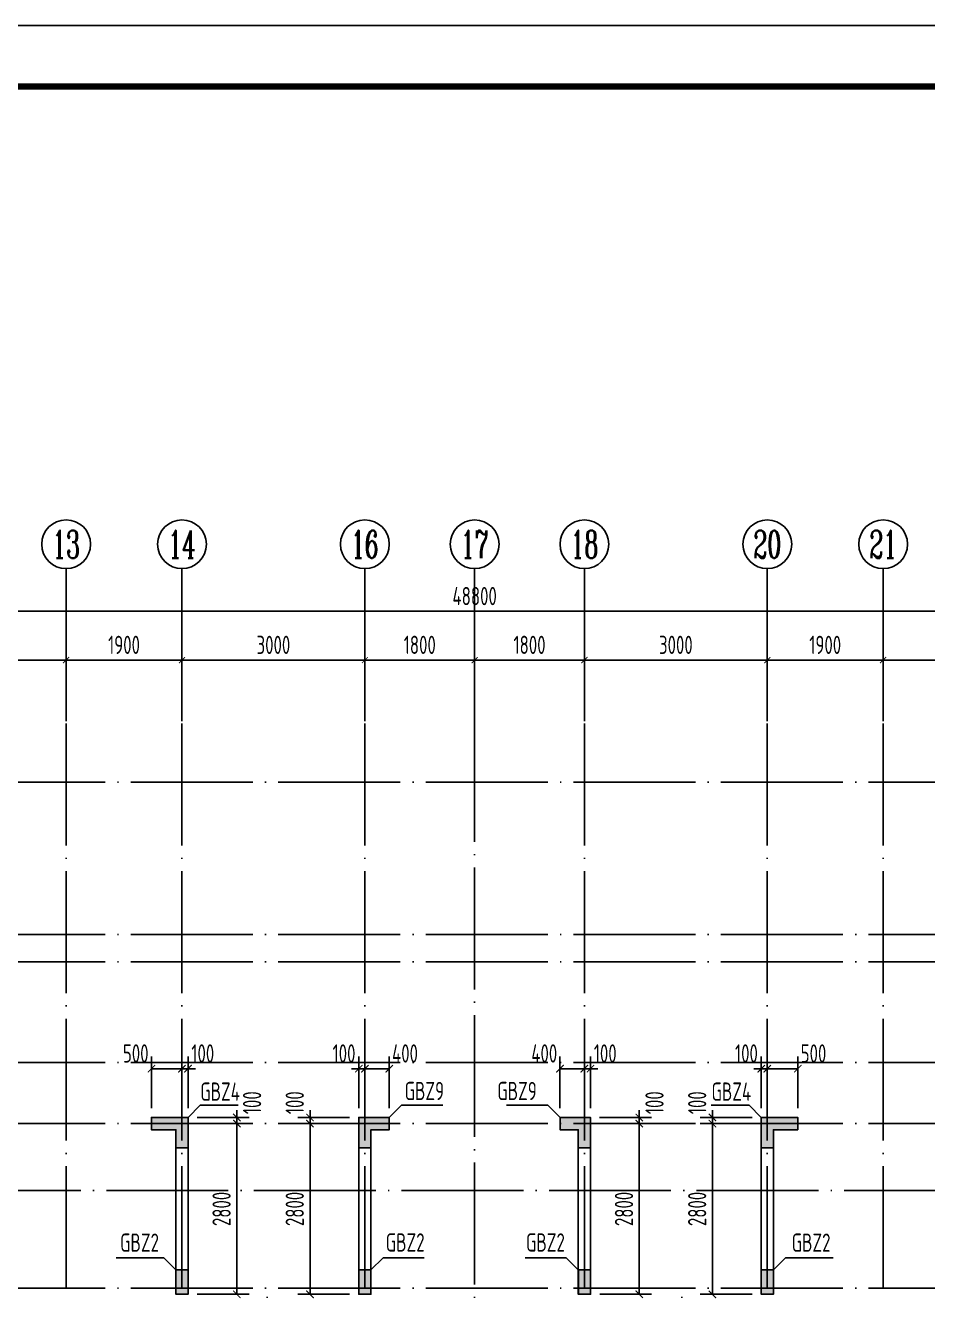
# Model space of a CAD drawing. Extents: x 826826 to 1642106, y -156213 to 399140.
# Drawn here: x 1189031 to 1203823, y 196321 to 217260 of the extents above; entities that cross this region are included whole.
import ezdxf
from ezdxf.enums import TextEntityAlignment as Align

# ---------------------------------------------------------------- set-up
doc = ezdxf.new("R2010")
doc.units = 0
doc.header["$LTSCALE"] = 1000
doc.linetypes.add('DOTE', pattern=[2.42, 2, -0.2, 0.02, -0.2])
doc.layers.get('0').update_dxf_attribs({"linetype": 'CONTINUOUS'})
doc.layers.get('DEFPOINTS').update_dxf_attribs({"linetype": 'CONTINUOUS'})
for name, color, linetype in [('-TK', 7, 'CONTINUOUS'), ('A-AXIS', 1, 'CONTINUOUS'), ('A-DOTE', 10, 'DOTE'), ('AXIS_TEXT', 4, 'CONTINUOUS'), ('S-Q墙实线', 6, 'CONTINUOUS'), ('S-Q墙标注', 3, 'CONTINUOUS'), ('S-X详图填充', 252, 'CONTINUOUS'), ('S-X详图实线', 4, 'CONTINUOUS'), ('S-Y一般标注', 3, 'CONTINUOUS'), ('S-Z柱编号', 6, 'CONTINUOUS')]:
    doc.layers.add(name, color=color, linetype=linetype)
doc.styles.add('_TCH_AXIS', font='COMPLEX', dxfattribs={"bigfont": 'GBCBIG'})
doc.styles.add('COMPLEX', font='COMPLEX')
doc.styles.add('TSSD_DIMENSION', font='Tssdeng.shx', dxfattribs={"width": 0.7, "bigfont": 'tssdchn.shx'})
doc.styles.add('TSSD_REIN', font='tssdeng.shx', dxfattribs={"width": 0.7, "height": 300, "bigfont": 'tssdchn.shx'})
doc.styles.add('结构文字', font='zstxt.shx', dxfattribs={"width": 0.7, "bigfont": 'zshz.shx'})
doc.dimstyles.new('STRUCK', dxfattribs={"dimtxt": 400, "dimasz": 121, "dimexe": 200, "dimexo": 150, "dimgap": 115, "dimtad": 1, "dimdec": 0, "dimdsep": 46, "dimtxsty": '结构文字', "dimblk": 'ARCHTICK', "dimcen": 400, "dimclrd": 3, "dimclre": 3, "dimclrt": 7, "dimadec": 0, "dimazin": 0, "dimtfac": 1, "dimtdec": 0, "dimtix": 1, "dimtmove": 2, "dimatfit": 3, "dimldrblk": '_DIMX', "dimfxl": 0, "dimtolj": 1, "dimtzin": 0, "dimarcsym": 0})
doc.dimstyles.new('TSSD_100_100$0', dxfattribs={"dimtxt": 300, "dimasz": 80, "dimexe": 100, "dimexo": 250, "dimgap": 100, "dimtad": 1, "dimdec": 0, "dimzin": 0, "dimdsep": 46, "dimtxsty": 'TSSD_DIMENSION', "dimblk": 'ARCHTICK', "dimcen": 0, "dimdle": 100, "dimclrd": 3, "dimclre": 3, "dimclrt": 7, "dimadec": 0, "dimazin": 0, "dimtfac": 1, "dimtdec": 0, "dimtix": 1, "dimtmove": 2, "dimatfit": 3, "dimldrblk": 'ARCHTICK', "dimfxl": 0, "dimtolj": 1, "dimtzin": 0, "dimarcsym": 0})

# ---------------------------------------------------------------- blocks, each defined once
blk = doc.blocks.new('A1')
blk.add_lwpolyline([(0, 59400), (0, 0), (84100, 0), (84100, 59400)], close=True)
at = {"const_width": 100}
blk.add_lwpolyline([(2500, 58400), (2500, 1000), (83100, 1000), (83100, 58400)], close=True, dxfattribs=at)
blk = doc.blocks.new('_ArchTick')
at = {"color": 0, "linetype": 'ByBlock', "const_width": 0.15}
blk.add_lwpolyline([(-0.5, -0.5), (0.5, 0.5)], dxfattribs=at)
blk = doc.blocks.new('*D866')
at = {"layer": 'DEFPOINTS', "color": 0}
for p in [(37800, 20800), (35400, 19800), (37800, 19800)]:
    blk.add_point(p, dxfattribs=at)
at = {"layer": 'S-Y一般标注', "color": 0, "lineweight": -2}
for p, q in [((35300, 20800), (37900, 20800)), ((35400, 20050), (35400, 20900)), ((37800, 20050), (37800, 20900))]:
    blk.add_line(p, q, dxfattribs=at)
at = {"layer": 'S-Y一般标注', "color": 0, "lineweight": -2, "xscale": 100, "yscale": 100, "zscale": 100, "rotation": 180}
blk.add_blockref('_ArchTick', (35400, 20800), dxfattribs=at)
at = {"layer": 'S-Y一般标注', "color": 0, "lineweight": -2, "xscale": 100, "yscale": 100, "zscale": 100}
blk.add_blockref('_ArchTick', (37800, 20800), dxfattribs=at)
at = {"layer": 'S-Y一般标注', "color": 7, "insert": (36600, 21050), "char_height": 300, "attachment_point": 5, "style": 'TSSD_DIMENSION'}
blk.add_mtext('\\A1;2400', dxfattribs=at)
blk = doc.blocks.new('*D867')
at = {"layer": 'DEFPOINTS', "color": 0}
for p in [(35400, 20800), (33500, 19800), (35400, 19800)]:
    blk.add_point(p, dxfattribs=at)
at = {"layer": 'S-Y一般标注', "color": 0, "lineweight": -2}
for p, q in [((33400, 20800), (35500, 20800)), ((33500, 20050), (33500, 20900)), ((35400, 20050), (35400, 20900))]:
    blk.add_line(p, q, dxfattribs=at)
at = {"layer": 'S-Y一般标注', "color": 0, "lineweight": -2, "xscale": 100, "yscale": 100, "zscale": 100, "rotation": 180}
blk.add_blockref('_ArchTick', (33500, 20800), dxfattribs=at)
at = {"layer": 'S-Y一般标注', "color": 0, "lineweight": -2, "xscale": 100, "yscale": 100, "zscale": 100}
blk.add_blockref('_ArchTick', (35400, 20800), dxfattribs=at)
at = {"layer": 'S-Y一般标注', "color": 7, "insert": (34450, 21050), "char_height": 300, "attachment_point": 5, "style": 'TSSD_DIMENSION'}
blk.add_mtext('\\A1;1900', dxfattribs=at)
blk = doc.blocks.new('*D868')
at = {"layer": 'DEFPOINTS', "color": 0}
for p in [(33500, 20800), (30500, 19800), (33500, 19800)]:
    blk.add_point(p, dxfattribs=at)
at = {"layer": 'S-Y一般标注', "color": 0, "lineweight": -2}
for p, q in [((30400, 20800), (33600, 20800)), ((30500, 20050), (30500, 20900)), ((33500, 20050), (33500, 20900))]:
    blk.add_line(p, q, dxfattribs=at)
at = {"layer": 'S-Y一般标注', "color": 0, "lineweight": -2, "xscale": 100, "yscale": 100, "zscale": 100, "rotation": 180}
blk.add_blockref('_ArchTick', (30500, 20800), dxfattribs=at)
at = {"layer": 'S-Y一般标注', "color": 0, "lineweight": -2, "xscale": 100, "yscale": 100, "zscale": 100}
blk.add_blockref('_ArchTick', (33500, 20800), dxfattribs=at)
at = {"layer": 'S-Y一般标注', "color": 7, "insert": (32000, 21050), "char_height": 300, "attachment_point": 5, "style": 'TSSD_DIMENSION'}
blk.add_mtext('\\A1;3000', dxfattribs=at)
blk = doc.blocks.new('*D869')
at = {"layer": 'DEFPOINTS', "color": 0}
for p in [(30500, 20800), (28700, 19800), (30500, 19800)]:
    blk.add_point(p, dxfattribs=at)
at = {"layer": 'S-Y一般标注', "color": 0, "lineweight": -2}
for p, q in [((28600, 20800), (30600, 20800)), ((28700, 20050), (28700, 20900)), ((30500, 20050), (30500, 20900))]:
    blk.add_line(p, q, dxfattribs=at)
at = {"layer": 'S-Y一般标注', "color": 0, "lineweight": -2, "xscale": 100, "yscale": 100, "zscale": 100, "rotation": 180}
blk.add_blockref('_ArchTick', (28700, 20800), dxfattribs=at)
at = {"layer": 'S-Y一般标注', "color": 0, "lineweight": -2, "xscale": 100, "yscale": 100, "zscale": 100}
blk.add_blockref('_ArchTick', (30500, 20800), dxfattribs=at)
at = {"layer": 'S-Y一般标注', "color": 7, "insert": (29600, 21050), "char_height": 300, "attachment_point": 5, "style": 'TSSD_DIMENSION'}
blk.add_mtext('\\A1;1800', dxfattribs=at)
blk = doc.blocks.new('*D907')
at = {"layer": 'DEFPOINTS', "color": 0}
for p in [(22000, 20800), (19600, 19800), (22000, 19800)]:
    blk.add_point(p, dxfattribs=at)
at = {"layer": 'S-Y一般标注', "color": 0, "lineweight": -2}
for p, q in [((19500, 20800), (22100, 20800)), ((19600, 20050), (19600, 20900)), ((22000, 20050), (22000, 20900))]:
    blk.add_line(p, q, dxfattribs=at)
at = {"layer": 'S-Y一般标注', "color": 0, "lineweight": -2, "xscale": 100, "yscale": 100, "zscale": 100, "rotation": 180}
blk.add_blockref('_ArchTick', (19600, 20800), dxfattribs=at)
at = {"layer": 'S-Y一般标注', "color": 0, "lineweight": -2, "xscale": 100, "yscale": 100, "zscale": 100}
blk.add_blockref('_ArchTick', (22000, 20800), dxfattribs=at)
at = {"layer": 'S-Y一般标注', "color": 7, "insert": (20800, 21050), "char_height": 300, "attachment_point": 5, "style": 'TSSD_DIMENSION'}
blk.add_mtext('\\A1;2400', dxfattribs=at)
blk = doc.blocks.new('*D908')
at = {"layer": 'DEFPOINTS', "color": 0}
for p in [(23900, 20800), (22000, 19800), (23900, 19800)]:
    blk.add_point(p, dxfattribs=at)
at = {"layer": 'S-Y一般标注', "color": 0, "lineweight": -2}
for p, q in [((21900, 20800), (24000, 20800)), ((22000, 20050), (22000, 20900)), ((23900, 20050), (23900, 20900))]:
    blk.add_line(p, q, dxfattribs=at)
at = {"layer": 'S-Y一般标注', "color": 0, "lineweight": -2, "xscale": 100, "yscale": 100, "zscale": 100, "rotation": 180}
blk.add_blockref('_ArchTick', (22000, 20800), dxfattribs=at)
at = {"layer": 'S-Y一般标注', "color": 0, "lineweight": -2, "xscale": 100, "yscale": 100, "zscale": 100}
blk.add_blockref('_ArchTick', (23900, 20800), dxfattribs=at)
at = {"layer": 'S-Y一般标注', "color": 7, "insert": (22950, 21050), "char_height": 300, "attachment_point": 5, "style": 'TSSD_DIMENSION'}
blk.add_mtext('\\A1;1900', dxfattribs=at)
blk = doc.blocks.new('*D909')
at = {"layer": 'DEFPOINTS', "color": 0}
for p in [(26900, 20800), (23900, 19800), (26900, 19800)]:
    blk.add_point(p, dxfattribs=at)
at = {"layer": 'S-Y一般标注', "color": 0, "lineweight": -2}
for p, q in [((23800, 20800), (27000, 20800)), ((23900, 20050), (23900, 20900)), ((26900, 20050), (26900, 20900))]:
    blk.add_line(p, q, dxfattribs=at)
at = {"layer": 'S-Y一般标注', "color": 0, "lineweight": -2, "xscale": 100, "yscale": 100, "zscale": 100, "rotation": 180}
blk.add_blockref('_ArchTick', (23900, 20800), dxfattribs=at)
at = {"layer": 'S-Y一般标注', "color": 0, "lineweight": -2, "xscale": 100, "yscale": 100, "zscale": 100}
blk.add_blockref('_ArchTick', (26900, 20800), dxfattribs=at)
at = {"layer": 'S-Y一般标注', "color": 7, "insert": (25400, 21050), "char_height": 300, "attachment_point": 5, "style": 'TSSD_DIMENSION'}
blk.add_mtext('\\A1;3000', dxfattribs=at)
blk = doc.blocks.new('*D910')
at = {"layer": 'DEFPOINTS', "color": 0}
for p in [(28700, 20800), (26900, 19800), (28700, 19800)]:
    blk.add_point(p, dxfattribs=at)
at = {"layer": 'S-Y一般标注', "color": 0, "lineweight": -2}
for p, q in [((26800, 20800), (28800, 20800)), ((26900, 20050), (26900, 20900)), ((28700, 20050), (28700, 20900))]:
    blk.add_line(p, q, dxfattribs=at)
at = {"layer": 'S-Y一般标注', "color": 0, "lineweight": -2, "xscale": 100, "yscale": 100, "zscale": 100, "rotation": 180}
blk.add_blockref('_ArchTick', (26900, 20800), dxfattribs=at)
at = {"layer": 'S-Y一般标注', "color": 0, "lineweight": -2, "xscale": 100, "yscale": 100, "zscale": 100}
blk.add_blockref('_ArchTick', (28700, 20800), dxfattribs=at)
at = {"layer": 'S-Y一般标注', "color": 7, "insert": (27800, 21050), "char_height": 300, "attachment_point": 5, "style": 'TSSD_DIMENSION'}
blk.add_mtext('\\A1;1800', dxfattribs=at)
blk = doc.blocks.new('*D911')
at = {"layer": 'DEFPOINTS', "color": 0}
for p in [(53100, 21600), (4300, 19800), (53100, 19800)]:
    blk.add_point(p, dxfattribs=at)
at = {"layer": 'S-Y一般标注', "color": 0, "lineweight": -2}
for p, q in [((4200, 21600), (53200, 21600)), ((4300, 20050), (4300, 21700)), ((53100, 20050), (53100, 21700))]:
    blk.add_line(p, q, dxfattribs=at)
at = {"layer": 'S-Y一般标注', "color": 0, "lineweight": -2, "xscale": 100, "yscale": 100, "zscale": 100, "rotation": 180}
blk.add_blockref('_ArchTick', (4300, 21600), dxfattribs=at)
at = {"layer": 'S-Y一般标注', "color": 0, "lineweight": -2, "xscale": 100, "yscale": 100, "zscale": 100}
blk.add_blockref('_ArchTick', (53100, 21600), dxfattribs=at)
at = {"layer": 'S-Y一般标注', "color": 7, "insert": (28700, 21850), "char_height": 300, "attachment_point": 5, "style": 'TSSD_DIMENSION'}
blk.add_mtext('\\A1;48800', dxfattribs=at)
blk = doc.blocks.new('_AXISO')
blk.add_circle((0, 0), 0.5)
at = {"layer": 'AXIS_TEXT', "style": 'COMPLEX', "width": 1.041667}
blk.add_attdef('A', text='', height=0.56, dxfattribs=at).set_placement((-0.25, -0.28), (0.25, -0.28), align=Align.FIT)
blk = doc.blocks.new('*D2516')
at = {"layer": 'DEFPOINTS', "color": 0}
for p in [(1191696, 199254), (1192496, 199254), (1191696, 196454)]:
    blk.add_point(p, dxfattribs=at)
at = {"layer": 'S-Q墙标注', "color": 3, "lineweight": -2}
for p, q in [((1191846, 199254), (1192696, 199254)), ((1192496, 196454), (1192496, 199254)), ((1191846, 196454), (1192696, 196454))]:
    blk.add_line(p, q, dxfattribs=at)
at = {"layer": 'S-Q墙标注', "color": 3, "lineweight": -2, "xscale": 121, "yscale": 121, "zscale": 121}
for p, rotation in [((1192496, 199254), 90), ((1192496, 196454), 270)]:
    blk.add_blockref('_ArchTick', p, dxfattribs=dict(at, rotation=rotation))
at = {"layer": 'S-Q墙标注', "color": 7, "insert": (1192246, 197854), "char_height": 300, "attachment_point": 5, "rotation": 90, "style": 'TSSD_REIN'}
blk.add_mtext('\\A1;2800', dxfattribs=at)
blk = doc.blocks.new('_DIMX')
blk.add_line((-150, 0), (150, 0))
at = {"const_width": 50}
blk.add_lwpolyline([(-70, -70), (70, 70)], dxfattribs=at)
blk = doc.blocks.new('*D2517')
at = {"layer": 'DEFPOINTS', "color": 0}
for p in [(1191696, 199354), (1192496, 199354), (1191696, 199254)]:
    blk.add_point(p, dxfattribs=at)
at = {"layer": 'S-Q墙标注', "color": 3, "lineweight": -2}
for p, q in [((1191846, 199354), (1192696, 199354)), ((1192496, 199354), (1192496, 199475)), ((1192496, 199254), (1192496, 199354)), ((1191846, 199254), (1192696, 199254)), ((1192496, 199254), (1192496, 199133))]:
    blk.add_line(p, q, dxfattribs=at)
at = {"layer": 'S-Q墙标注', "color": 3, "lineweight": -2, "xscale": 121, "yscale": 121, "zscale": 121}
for p, rotation in [((1192496, 199354), 270), ((1192496, 199254), 90)]:
    blk.add_blockref('_ArchTick', p, dxfattribs=dict(at, rotation=rotation))
at = {"layer": 'S-Q墙标注', "color": 7, "insert": (1192746, 199596), "char_height": 300, "attachment_point": 5, "rotation": 90, "style": 'TSSD_REIN'}
blk.add_mtext('\\A1;100', dxfattribs=at)
blk = doc.blocks.new('*D2518')
at = {"layer": 'DEFPOINTS', "color": 0}
for p in [(1191596, 200154), (1191596, 199354), (1191696, 199354)]:
    blk.add_point(p, dxfattribs=at)
at = {"layer": 'S-Q墙标注', "color": 3, "lineweight": -2}
for p, q in [((1191596, 199504), (1191596, 200354)), ((1191696, 199504), (1191696, 200354)), ((1191596, 200154), (1191475, 200154)), ((1191696, 200154), (1191596, 200154)), ((1191696, 200154), (1191817, 200154))]:
    blk.add_line(p, q, dxfattribs=at)
at = {"layer": 'S-Q墙标注', "color": 3, "lineweight": -2, "xscale": 121, "yscale": 121, "zscale": 121}
blk.add_blockref('_ArchTick', (1191596, 200154), dxfattribs=at)
at = {"layer": 'S-Q墙标注', "color": 3, "lineweight": -2, "xscale": 121, "yscale": 121, "zscale": 121, "rotation": 180}
blk.add_blockref('_ArchTick', (1191696, 200154), dxfattribs=at)
at = {"layer": 'S-Q墙标注', "color": 7, "insert": (1191938, 200404), "char_height": 300, "attachment_point": 5, "style": 'TSSD_REIN'}
blk.add_mtext('\\A1;100', dxfattribs=at)
blk = doc.blocks.new('*D2519')
at = {"layer": 'DEFPOINTS', "color": 0}
for p in [(1191096, 200154), (1191096, 199354), (1191596, 199354)]:
    blk.add_point(p, dxfattribs=at)
at = {"layer": 'S-Q墙标注', "color": 3, "lineweight": -2}
for p, q in [((1191096, 199504), (1191096, 200354)), ((1191596, 199504), (1191596, 200354)), ((1191596, 200154), (1191096, 200154))]:
    blk.add_line(p, q, dxfattribs=at)
at = {"layer": 'S-Q墙标注', "color": 3, "lineweight": -2, "xscale": 121, "yscale": 121, "zscale": 121, "rotation": 180}
blk.add_blockref('_ArchTick', (1191096, 200154), dxfattribs=at)
at = {"layer": 'S-Q墙标注', "color": 3, "lineweight": -2, "xscale": 121, "yscale": 121, "zscale": 121}
blk.add_blockref('_ArchTick', (1191596, 200154), dxfattribs=at)
at = {"layer": 'S-Q墙标注', "color": 7, "insert": (1190838, 200404), "char_height": 300, "attachment_point": 5, "style": 'TSSD_REIN'}
blk.add_mtext('\\A1;500', dxfattribs=at)
blk = doc.blocks.new('*D2520')
at = {"layer": 'DEFPOINTS', "color": 0}
for p in [(1193696, 199254), (1194496, 199254), (1194495, 196454)]:
    blk.add_point(p, dxfattribs=at)
at = {"layer": 'S-Q墙标注', "color": 3, "lineweight": -2}
for p, q in [((1194346, 199254), (1193496, 199254)), ((1193696, 196454), (1193696, 199254)), ((1194345, 196454), (1193496, 196454))]:
    blk.add_line(p, q, dxfattribs=at)
at = {"layer": 'S-Q墙标注', "color": 3, "lineweight": -2, "xscale": 121, "yscale": 121, "zscale": 121}
for p, rotation in [((1193696, 199254), 90), ((1193696, 196454), 270)]:
    blk.add_blockref('_ArchTick', p, dxfattribs=dict(at, rotation=rotation))
at = {"layer": 'S-Q墙标注', "color": 7, "insert": (1193446, 197854), "char_height": 300, "attachment_point": 5, "rotation": 90, "style": 'TSSD_REIN'}
blk.add_mtext('\\A1;2800', dxfattribs=at)
blk = doc.blocks.new('*D2521')
at = {"layer": 'DEFPOINTS', "color": 0}
for p in [(1193696, 199354), (1194496, 199354), (1194496, 199254)]:
    blk.add_point(p, dxfattribs=at)
at = {"layer": 'S-Q墙标注', "color": 3, "lineweight": -2}
for p, q in [((1194346, 199354), (1193496, 199354)), ((1193696, 199354), (1193696, 199475)), ((1193696, 199254), (1193696, 199354)), ((1194346, 199254), (1193496, 199254)), ((1193696, 199254), (1193696, 199133))]:
    blk.add_line(p, q, dxfattribs=at)
at = {"layer": 'S-Q墙标注', "color": 3, "lineweight": -2, "xscale": 121, "yscale": 121, "zscale": 121}
for p, rotation in [((1193696, 199354), 270), ((1193696, 199254), 90)]:
    blk.add_blockref('_ArchTick', p, dxfattribs=dict(at, rotation=rotation))
at = {"layer": 'S-Q墙标注', "color": 7, "insert": (1193446, 199596), "char_height": 300, "attachment_point": 5, "rotation": 90, "style": 'TSSD_REIN'}
blk.add_mtext('\\A1;100', dxfattribs=at)
blk = doc.blocks.new('*D2522')
at = {"layer": 'DEFPOINTS', "color": 0}
for p in [(1194596, 200154), (1194596, 199354), (1194996, 199354)]:
    blk.add_point(p, dxfattribs=at)
at = {"layer": 'S-Q墙标注', "color": 3, "lineweight": -2}
for p, q in [((1194596, 199504), (1194596, 200354)), ((1194996, 199504), (1194996, 200354)), ((1194996, 200154), (1194596, 200154))]:
    blk.add_line(p, q, dxfattribs=at)
at = {"layer": 'S-Q墙标注', "color": 3, "lineweight": -2, "xscale": 121, "yscale": 121, "zscale": 121, "rotation": 180}
blk.add_blockref('_ArchTick', (1194596, 200154), dxfattribs=at)
at = {"layer": 'S-Q墙标注', "color": 3, "lineweight": -2, "xscale": 121, "yscale": 121, "zscale": 121}
blk.add_blockref('_ArchTick', (1194996, 200154), dxfattribs=at)
at = {"layer": 'S-Q墙标注', "color": 7, "insert": (1195254, 200404), "char_height": 300, "attachment_point": 5, "style": 'TSSD_REIN'}
blk.add_mtext('\\A1;400', dxfattribs=at)
blk = doc.blocks.new('*D2523')
at = {"layer": 'DEFPOINTS', "color": 0}
for p in [(1194496, 200154), (1194496, 199354), (1194596, 199354)]:
    blk.add_point(p, dxfattribs=at)
at = {"layer": 'S-Q墙标注', "color": 3, "lineweight": -2}
for p, q in [((1194496, 199504), (1194496, 200354)), ((1194596, 199504), (1194596, 200354)), ((1194496, 200154), (1194375, 200154)), ((1194596, 200154), (1194496, 200154)), ((1194596, 200154), (1194717, 200154))]:
    blk.add_line(p, q, dxfattribs=at)
at = {"layer": 'S-Q墙标注', "color": 3, "lineweight": -2, "xscale": 121, "yscale": 121, "zscale": 121}
blk.add_blockref('_ArchTick', (1194496, 200154), dxfattribs=at)
at = {"layer": 'S-Q墙标注', "color": 3, "lineweight": -2, "xscale": 121, "yscale": 121, "zscale": 121, "rotation": 180}
blk.add_blockref('_ArchTick', (1194596, 200154), dxfattribs=at)
at = {"layer": 'S-Q墙标注', "color": 7, "insert": (1194254, 200404), "char_height": 300, "attachment_point": 5, "style": 'TSSD_REIN'}
blk.add_mtext('\\A1;100', dxfattribs=at)
blk = doc.blocks.new('*D2585')
at = {"layer": 'DEFPOINTS', "color": 0}
for p in [(1200296, 199254), (1201096, 199254), (1201096, 196454)]:
    blk.add_point(p, dxfattribs=at)
at = {"layer": 'S-Q墙标注', "color": 3, "lineweight": -2}
for p, q in [((1200946, 199254), (1200096, 199254)), ((1200296, 196454), (1200296, 199254)), ((1200946, 196454), (1200096, 196454))]:
    blk.add_line(p, q, dxfattribs=at)
at = {"layer": 'S-Q墙标注', "color": 3, "lineweight": -2, "xscale": 121, "yscale": 121, "zscale": 121}
for p, rotation in [((1200296, 199254), 90), ((1200296, 196454), 270)]:
    blk.add_blockref('_ArchTick', p, dxfattribs=dict(at, rotation=rotation))
at = {"layer": 'S-Q墙标注', "color": 7, "insert": (1200046, 197854), "char_height": 300, "attachment_point": 5, "rotation": 90, "style": 'TSSD_REIN'}
blk.add_mtext('\\A1;2800', dxfattribs=at)
blk = doc.blocks.new('*D2586')
at = {"layer": 'DEFPOINTS', "color": 0}
for p in [(1200296, 199354), (1201096, 199354), (1201096, 199254)]:
    blk.add_point(p, dxfattribs=at)
at = {"layer": 'S-Q墙标注', "color": 3, "lineweight": -2}
for p, q in [((1200946, 199354), (1200096, 199354)), ((1200296, 199354), (1200296, 199475)), ((1200296, 199254), (1200296, 199354)), ((1200946, 199254), (1200096, 199254)), ((1200296, 199254), (1200296, 199133))]:
    blk.add_line(p, q, dxfattribs=at)
at = {"layer": 'S-Q墙标注', "color": 3, "lineweight": -2, "xscale": 121, "yscale": 121, "zscale": 121}
for p, rotation in [((1200296, 199354), 270), ((1200296, 199254), 90)]:
    blk.add_blockref('_ArchTick', p, dxfattribs=dict(at, rotation=rotation))
at = {"layer": 'S-Q墙标注', "color": 7, "insert": (1200046, 199596), "char_height": 300, "attachment_point": 5, "rotation": 90, "style": 'TSSD_REIN'}
blk.add_mtext('\\A1;100', dxfattribs=at)
blk = doc.blocks.new('*D2587')
at = {"layer": 'DEFPOINTS', "color": 0}
for p in [(1201196, 200154), (1201096, 199354), (1201196, 199354)]:
    blk.add_point(p, dxfattribs=at)
at = {"layer": 'S-Q墙标注', "color": 3, "lineweight": -2}
for p, q in [((1201096, 199504), (1201096, 200354)), ((1201196, 199504), (1201196, 200354)), ((1201096, 200154), (1200975, 200154)), ((1201096, 200154), (1201196, 200154)), ((1201196, 200154), (1201317, 200154))]:
    blk.add_line(p, q, dxfattribs=at)
at = {"layer": 'S-Q墙标注', "color": 3, "lineweight": -2, "xscale": 121, "yscale": 121, "zscale": 121}
blk.add_blockref('_ArchTick', (1201096, 200154), dxfattribs=at)
at = {"layer": 'S-Q墙标注', "color": 3, "lineweight": -2, "xscale": 121, "yscale": 121, "zscale": 121, "rotation": 180}
blk.add_blockref('_ArchTick', (1201196, 200154), dxfattribs=at)
at = {"layer": 'S-Q墙标注', "color": 7, "insert": (1200854, 200404), "char_height": 300, "attachment_point": 5, "style": 'TSSD_REIN'}
blk.add_mtext('\\A1;100', dxfattribs=at)
blk = doc.blocks.new('*D2588')
at = {"layer": 'DEFPOINTS', "color": 0}
for p in [(1201696, 200154), (1201196, 199354), (1201696, 199354)]:
    blk.add_point(p, dxfattribs=at)
at = {"layer": 'S-Q墙标注', "color": 3, "lineweight": -2}
for p, q in [((1201196, 199504), (1201196, 200354)), ((1201696, 199504), (1201696, 200354)), ((1201196, 200154), (1201696, 200154))]:
    blk.add_line(p, q, dxfattribs=at)
at = {"layer": 'S-Q墙标注', "color": 3, "lineweight": -2, "xscale": 121, "yscale": 121, "zscale": 121, "rotation": 180}
blk.add_blockref('_ArchTick', (1201196, 200154), dxfattribs=at)
at = {"layer": 'S-Q墙标注', "color": 3, "lineweight": -2, "xscale": 121, "yscale": 121, "zscale": 121}
blk.add_blockref('_ArchTick', (1201696, 200154), dxfattribs=at)
at = {"layer": 'S-Q墙标注', "color": 7, "insert": (1201954, 200404), "char_height": 300, "attachment_point": 5, "style": 'TSSD_REIN'}
blk.add_mtext('\\A1;500', dxfattribs=at)
blk = doc.blocks.new('*D2589')
at = {"layer": 'DEFPOINTS', "color": 0}
for p in [(1198296, 199254), (1199096, 199254), (1198298, 196454)]:
    blk.add_point(p, dxfattribs=at)
at = {"layer": 'S-Q墙标注', "color": 3, "lineweight": -2}
for p, q in [((1198446, 199254), (1199296, 199254)), ((1199096, 196454), (1199096, 199254)), ((1198448, 196454), (1199296, 196454))]:
    blk.add_line(p, q, dxfattribs=at)
at = {"layer": 'S-Q墙标注', "color": 3, "lineweight": -2, "xscale": 121, "yscale": 121, "zscale": 121}
for p, rotation in [((1199096, 199254), 90), ((1199096, 196454), 270)]:
    blk.add_blockref('_ArchTick', p, dxfattribs=dict(at, rotation=rotation))
at = {"layer": 'S-Q墙标注', "color": 7, "insert": (1198846, 197854), "char_height": 300, "attachment_point": 5, "rotation": 90, "style": 'TSSD_REIN'}
blk.add_mtext('\\A1;2800', dxfattribs=at)
blk = doc.blocks.new('*D2590')
at = {"layer": 'DEFPOINTS', "color": 0}
for p in [(1198296, 199354), (1199096, 199354), (1198296, 199254)]:
    blk.add_point(p, dxfattribs=at)
at = {"layer": 'S-Q墙标注', "color": 3, "lineweight": -2}
for p, q in [((1198446, 199354), (1199296, 199354)), ((1199096, 199354), (1199096, 199475)), ((1199096, 199254), (1199096, 199354)), ((1198446, 199254), (1199296, 199254)), ((1199096, 199254), (1199096, 199133))]:
    blk.add_line(p, q, dxfattribs=at)
at = {"layer": 'S-Q墙标注', "color": 3, "lineweight": -2, "xscale": 121, "yscale": 121, "zscale": 121}
for p, rotation in [((1199096, 199354), 270), ((1199096, 199254), 90)]:
    blk.add_blockref('_ArchTick', p, dxfattribs=dict(at, rotation=rotation))
at = {"layer": 'S-Q墙标注', "color": 7, "insert": (1199346, 199596), "char_height": 300, "attachment_point": 5, "rotation": 90, "style": 'TSSD_REIN'}
blk.add_mtext('\\A1;100', dxfattribs=at)
blk = doc.blocks.new('*D2591')
at = {"layer": 'DEFPOINTS', "color": 0}
for p in [(1198196, 200154), (1197796, 199354), (1198196, 199354)]:
    blk.add_point(p, dxfattribs=at)
at = {"layer": 'S-Q墙标注', "color": 3, "lineweight": -2}
for p, q in [((1197796, 199504), (1197796, 200354)), ((1198196, 199504), (1198196, 200354)), ((1197796, 200154), (1198196, 200154))]:
    blk.add_line(p, q, dxfattribs=at)
at = {"layer": 'S-Q墙标注', "color": 3, "lineweight": -2, "xscale": 121, "yscale": 121, "zscale": 121, "rotation": 180}
blk.add_blockref('_ArchTick', (1197796, 200154), dxfattribs=at)
at = {"layer": 'S-Q墙标注', "color": 3, "lineweight": -2, "xscale": 121, "yscale": 121, "zscale": 121}
blk.add_blockref('_ArchTick', (1198196, 200154), dxfattribs=at)
at = {"layer": 'S-Q墙标注', "color": 7, "insert": (1197538, 200404), "char_height": 300, "attachment_point": 5, "style": 'TSSD_REIN'}
blk.add_mtext('\\A1;400', dxfattribs=at)
blk = doc.blocks.new('*D2592')
at = {"layer": 'DEFPOINTS', "color": 0}
for p in [(1198296, 200154), (1198196, 199354), (1198296, 199354)]:
    blk.add_point(p, dxfattribs=at)
at = {"layer": 'S-Q墙标注', "color": 3, "lineweight": -2}
for p, q in [((1198196, 199504), (1198196, 200354)), ((1198296, 199504), (1198296, 200354)), ((1198196, 200154), (1198075, 200154)), ((1198196, 200154), (1198296, 200154)), ((1198296, 200154), (1198417, 200154))]:
    blk.add_line(p, q, dxfattribs=at)
at = {"layer": 'S-Q墙标注', "color": 3, "lineweight": -2, "xscale": 121, "yscale": 121, "zscale": 121}
blk.add_blockref('_ArchTick', (1198196, 200154), dxfattribs=at)
at = {"layer": 'S-Q墙标注', "color": 3, "lineweight": -2, "xscale": 121, "yscale": 121, "zscale": 121, "rotation": 180}
blk.add_blockref('_ArchTick', (1198296, 200154), dxfattribs=at)
at = {"layer": 'S-Q墙标注', "color": 7, "insert": (1198538, 200404), "char_height": 300, "attachment_point": 5, "style": 'TSSD_REIN'}
blk.add_mtext('\\A1;100', dxfattribs=at)
blk = doc.blocks.new('20210801.08533475')
at = {"layer": 'A-AXIS'}
for p, q in [((22000, 19800), (22000, 22300)), ((23900, 19800), (23900, 22300)), ((26900, 19800), (26900, 22300)), ((28700, 19800), (28700, 22300)), ((30500, 19800), (30500, 22300)), ((33500, 19800), (33500, 22300)), ((35400, 19800), (35400, 22300))]:
    blk.add_line(p, q, dxfattribs=at)
at = {"layer": 'A-DOTE'}
for p, q in [((22000, 10500), (22000, 19800)), ((23900, 10500), (23900, 19800)), ((26900, 10500), (26900, 19800)), ((28700, 3300), (28700, 19800)), ((30500, 10500), (30500, 19800)), ((33500, 10500), (33500, 19800)), ((35400, 10500), (35400, 19800)), ((54100, 18800), (3300, 18800)), ((54100, 16300), (3300, 16300)), ((54100, 15850), (3300, 15850)), ((54100, 14200), (3300, 14200)), ((54100, 13200), (3300, 13200)), ((3300, 12100), (54100, 12100)), ((54100, 10500), (3300, 10500)), ((25300, 3300), (25300, 10500)), ((32100, 3300), (32100, 10500))]:
    blk.add_line(p, q, dxfattribs=at)
at = {"layer": 'A-AXIS'}
ref = blk.add_blockref('_AXISO', (22000, 22700), dxfattribs=dict(at, xscale=800, yscale=800, zscale=800))
ref.add_attrib('A', '13', dxfattribs={"layer": 'AXIS_TEXT', "height": 452.55, "style": '_TCH_AXIS', "width": 0.724138}).set_placement((21773.7, 22473.7), (22226.3, 22473.7), align=Align.FIT)
ref = blk.add_blockref('_AXISO', (23900, 22700), dxfattribs=dict(at, xscale=800, yscale=800, zscale=800))
ref.add_attrib('A', '14', dxfattribs={"layer": 'AXIS_TEXT', "height": 452.55, "style": '_TCH_AXIS', "width": 0.677419}).set_placement((23673.7, 22473.7), (24126.3, 22473.7), align=Align.FIT)
ref = blk.add_blockref('_AXISO', (26900, 22700), dxfattribs=dict(at, xscale=800, yscale=800, zscale=800))
ref.add_attrib('A', '16', dxfattribs={"layer": 'AXIS_TEXT', "height": 452.55, "style": '_TCH_AXIS', "width": 0.724138}).set_placement((26673.7, 22473.7), (27126.3, 22473.7), align=Align.FIT)
ref = blk.add_blockref('_AXISO', (28700, 22700), dxfattribs=dict(at, xscale=800, yscale=800, zscale=800))
ref.add_attrib('A', '17', dxfattribs={"layer": 'AXIS_TEXT', "height": 452.55, "style": '_TCH_AXIS', "width": 0.724138}).set_placement((28473.7, 22473.7), (28926.3, 22473.7), align=Align.FIT)
ref = blk.add_blockref('_AXISO', (30500, 22700), dxfattribs=dict(at, xscale=800, yscale=800, zscale=800))
ref.add_attrib('A', '18', dxfattribs={"layer": 'AXIS_TEXT', "height": 452.55, "style": '_TCH_AXIS', "width": 0.724138}).set_placement((30273.7, 22473.7), (30726.3, 22473.7), align=Align.FIT)
ref = blk.add_blockref('_AXISO', (33500, 22700), dxfattribs=dict(at, xscale=800, yscale=800, zscale=800))
ref.add_attrib('A', '20', dxfattribs={"layer": 'AXIS_TEXT', "height": 452.55, "style": '_TCH_AXIS', "width": 0.617647}).set_placement((33273.7, 22473.7), (33726.3, 22473.7), align=Align.FIT)
ref = blk.add_blockref('_AXISO', (35400, 22700), dxfattribs=dict(at, xscale=800, yscale=800, zscale=800))
ref.add_attrib('A', '21', dxfattribs={"layer": 'AXIS_TEXT', "height": 452.55, "style": '_TCH_AXIS', "width": 0.724138}).set_placement((35173.7, 22473.7), (35626.3, 22473.7), align=Align.FIT)
at = {"layer": 'S-Y一般标注'}
for p1, p2, distance, picture, middle in [((4300, 19800), (53100, 19800), 1800, '*D911', (28700, 21850)), ((19600, 19800), (22000, 19800), 1000, '*D907', (20800, 21050)), ((22000, 19800), (23900, 19800), 1000, '*D908', (22950, 21050)), ((23900, 19800), (26900, 19800), 1000, '*D909', (25400, 21050)), ((26900, 19800), (28700, 19800), 1000, '*D910', (27800, 21050)), ((28700, 19800), (30500, 19800), 1000, '*D869', (29600, 21050)), ((30500, 19800), (33500, 19800), 1000, '*D868', (32000, 21050)), ((33500, 19800), (35400, 19800), 1000, '*D867', (34450, 21050)), ((35400, 19800), (37800, 19800), 1000, '*D866', (36600, 21050))]:
    dim = blk.add_aligned_dim(p1=p1, p2=p2, distance=distance, dimstyle='TSSD_100_100$0', override={"dimasz": 100, "dimclrd": 0, "dimclre": 0}, dxfattribs=at)
    dim.commit()
    dim.dimension.update_dxf_attribs({"geometry": picture, "text_midpoint": middle})

msp = doc.modelspace()

# ---------------------------------------------------------------- hatches: boundary and pattern name
at = {"layer": 'S-X详图填充'}
h = msp.add_hatch(color=256, dxfattribs=at)
h.dxf.hatch_style = 1
h.paths.add_polyline_path([(1191696.21, 198853.99), (1191496.21, 198853.99), (1191496.21, 199153.99), (1191096.21, 199153.99), (1191096.21, 199353.99), (1191696.21, 199353.99)])
h = msp.add_hatch(color=256, dxfattribs=at)
h.dxf.hatch_style = 1
h.paths.add_polyline_path([(1194496.17, 198853.99), (1194696.17, 198853.99), (1194696.17, 199153.99), (1194996.08, 199153.99), (1194996.08, 199353.99), (1194496.17, 199353.99)])
h = msp.add_hatch(color=256, dxfattribs=at)
h.dxf.hatch_style = 1
h.paths.add_polyline_path([(1198296.26, 198853.99), (1198096.26, 198853.99), (1198096.26, 199153.99), (1197796.35, 199153.99), (1197796.35, 199353.99), (1198296.26, 199353.99)])
h = msp.add_hatch(color=256, dxfattribs=at)
h.dxf.hatch_style = 1
h.paths.add_polyline_path([(1201096.22, 198853.99), (1201296.22, 198853.99), (1201296.22, 199153.99), (1201696.22, 199153.99), (1201696.22, 199353.99), (1201096.22, 199353.99)])
h = msp.add_hatch(color=256, dxfattribs=at)
h.dxf.hatch_style = 1
h.paths.add_polyline_path([(1191496.21, 196853.99), (1191696.21, 196853.99), (1191696.21, 196453.99), (1191496.21, 196453.99)])
h = msp.add_hatch(color=256, dxfattribs=at)
h.dxf.hatch_style = 1
h.paths.add_polyline_path([(1194695.02, 196853.99), (1194495.02, 196853.99), (1194495.02, 196453.99), (1194695.02, 196453.99)])
h = msp.add_hatch(color=256, dxfattribs=at)
h.dxf.hatch_style = 1
h.paths.add_polyline_path([(1198097.42, 196853.99), (1198297.42, 196853.99), (1198297.42, 196453.99), (1198097.42, 196453.99)])
h = msp.add_hatch(color=256, dxfattribs=at)
h.dxf.hatch_style = 1
h.paths.add_polyline_path([(1201296.22, 196853.99), (1201096.22, 196853.99), (1201096.22, 196453.99), (1201296.22, 196453.99)])

# ---------------------------------------------------------------- linework, layer by layer
at = {"layer": 'S-Q墙实线'}
msp.add_lwpolyline([(1191496.22, 199153.99), (1191496.22, 196453.99), (1191696.22, 196453.99), (1191696.22, 199353.99), (1191096.12, 199353.99), (1191096.12, 199153.99), (1191496.22, 199153.99)], dxfattribs=at)
for points in [[(1194694.82, 196453.89), (1194696.17, 199153.99), (1194996.21, 199153.99), (1194996.21, 199353.99), (1194496.27, 199353.99), (1194494.82, 196453.99)], [(1197796.22, 199153.99), (1198096.22, 199153.99), (1198096.22, 196453.99), (1198296.22, 196453.99), (1198296.22, 199353.99), (1197796.22, 199353.99)], [(1201296.22, 199153.99), (1201696.23, 199153.99), (1201696.23, 199353.99), (1201096.22, 199353.99), (1201096.22, 196453.99), (1201296.22, 196453.99)]]:
    msp.add_lwpolyline(points, close=True, dxfattribs=at)
at = {"layer": 'S-X详图实线'}
for points in [[(1191696.21, 198853.99), (1191496.21, 198853.99), (1191496.21, 199153.99), (1191096.21, 199153.99), (1191096.21, 199353.99), (1191696.21, 199353.99), (1191696.21, 198853.99)], [(1194496.17, 198853.99), (1194696.17, 198853.99), (1194696.17, 199153.99), (1194996.08, 199153.99), (1194996.08, 199353.99), (1194496.17, 199353.99), (1194496.17, 198853.99)], [(1198296.26, 198853.99), (1198096.26, 198853.99), (1198096.26, 199153.99), (1197796.35, 199153.99), (1197796.35, 199353.99), (1198296.26, 199353.99), (1198296.26, 198853.99)], [(1201096.22, 198853.99), (1201296.22, 198853.99), (1201296.22, 199153.99), (1201696.22, 199153.99), (1201696.22, 199353.99), (1201096.22, 199353.99), (1201096.22, 198853.99)], [(1191496.21, 196853.99), (1191696.21, 196853.99), (1191696.21, 196453.99), (1191496.21, 196453.99), (1191496.21, 196853.99)], [(1194695.02, 196853.99), (1194495.02, 196853.99), (1194495.02, 196453.99), (1194695.02, 196453.99), (1194695.02, 196853.99)], [(1198097.42, 196853.99), (1198297.42, 196853.99), (1198297.42, 196453.99), (1198097.42, 196453.99), (1198097.42, 196853.99)], [(1201296.22, 196853.99), (1201096.22, 196853.99), (1201096.22, 196453.99), (1201296.22, 196453.99), (1201296.22, 196853.99)]]:
    msp.add_lwpolyline(points, close=True, dxfattribs=at)
at = {"layer": 'S-Z柱编号', "color": 7}
for points in [[(1191696.21, 199353.99), (1191896.21, 199553.99), (1192516.3, 199553.99)], [(1194996.08, 199353.99), (1195196.08, 199553.99), (1195875.51, 199553.99)], [(1197796.35, 199353.99), (1197596.35, 199553.99), (1196916.92, 199553.99)], [(1201096.22, 199353.99), (1200896.22, 199553.99), (1200276.14, 199553.99)], [(1191496.21, 196854), (1191296.21, 197054), (1190516.3, 197054)], [(1194696.22, 196853.99), (1194896.22, 197053.99), (1195569.74, 197053.99)], [(1198096.22, 196853.99), (1197896.22, 197053.99), (1197222.69, 197053.99)], [(1201296.22, 196854), (1201496.22, 197054), (1202276.13, 197054)]]:
    msp.add_lwpolyline(points, dxfattribs=at)

# ---------------------------------------------------------------- block references
at = {"layer": '-TK'}
msp.add_blockref('A1', (1156964.92, 157859.85), dxfattribs=at)
at = {"layer": 'S-Y一般标注'}
msp.add_blockref('20210801.08533475', (1167696.22, 186053.99), dxfattribs=at)

# ---------------------------------------------------------------- texts
at = {"layer": 'S-Z柱编号', "color": 7, "style": 'TSSD_REIN', "width": 0.7}
for s, p in [('GBZ4', (1191897.04, 199537.68)), ('GBZ9', (1195248.44, 199548.16)), ('GBZ9', (1196768.61, 199548.16)), ('GBZ4', (1200281.54, 199537.68)), ('GBZ2', (1190582.37, 197061.17)), ('GBZ2', (1194939.07, 197064.58)), ('GBZ2', (1197239.52, 197064.58)), ('GBZ2', (1201596.22, 197061.17))]:
    msp.add_text(s, height=300, dxfattribs=at).set_placement(p, align=Align.BOTTOM_LEFT)

# ---------------------------------------------------------------- dimensions: what is measured, and where the dimension line sits
at = {"layer": 'S-Q墙标注'}
for base, p1, p2, angle, picture, middle in [((1191096.21, 200153.99), (1191596.22, 199353.99), (1191096.21, 199353.99), 180, '*D2519', (1190838.14, 200403.99)), ((1191596.22, 200153.99), (1191696.21, 199353.99), (1191596.22, 199353.99), 180, '*D2518', (1191938.14, 200403.99)), ((1194496.17, 200153.99), (1194596.18, 199353.99), (1194496.17, 199353.99), 180, '*D2523', (1194254.25, 200403.99)), ((1194596.18, 200153.99), (1194996.09, 199353.99), (1194596.18, 199353.99), 180, '*D2522', (1195254.16, 200403.99)), ((1192496.21, 199353.99), (1191696.21, 199253.99), (1191696.21, 199353.99), 90, '*D2517', (1192746.21, 199595.91)), ((1193696.17, 199353.99), (1194496.17, 199253.99), (1194496.17, 199353.99), 90, '*D2521', (1193446.17, 199595.91)), ((1199096.26, 199353.99), (1198296.26, 199253.99), (1198296.26, 199353.99), 90, '*D2590', (1199346.26, 199595.91)), ((1200296.22, 199353.99), (1201096.22, 199253.99), (1201096.22, 199353.99), 90, '*D2586', (1200046.22, 199595.91))]:
    dim = msp.add_linear_dim(base=base, p1=p1, p2=p2, angle=angle, dimstyle='STRUCK', override={"dimtxt": 300, "dimgap": 100, "dimtxsty": 'TSSD_REIN'}, dxfattribs=at)
    dim.commit()
    dim.dimension.update_dxf_attribs({"geometry": picture, "text_midpoint": middle, "dimtype": 160})
for base, p1, p2, picture, middle in [((1198196.25, 200153.99), (1197796.35, 199353.99), (1198196.25, 199353.99), '*D2591', (1197538.27, 200403.99)), ((1198296.26, 200153.99), (1198196.25, 199353.99), (1198296.26, 199353.99), '*D2592', (1198538.19, 200403.99)), ((1201196.21, 200153.99), (1201096.22, 199353.99), (1201196.21, 199353.99), '*D2587', (1200854.3, 200403.99)), ((1201696.22, 200153.99), (1201196.21, 199353.99), (1201696.22, 199353.99), '*D2588', (1201954.3, 200403.99))]:
    dim = msp.add_linear_dim(base=base, p1=p1, p2=p2, dimstyle='STRUCK', override={"dimtxt": 300, "dimgap": 100, "dimtxsty": 'TSSD_REIN'}, dxfattribs=at)
    dim.commit()
    dim.dimension.update_dxf_attribs({"geometry": picture, "text_midpoint": middle, "dimtype": 160})
for base, p1, p2, picture, middle in [((1192496.21, 199253.99), (1191696.21, 196453.99), (1191696.21, 199253.99), '*D2516', (1192246.21, 197853.99)), ((1193696.17, 199253.99), (1194494.82, 196453.99), (1194496.17, 199253.99), '*D2520', (1193446.17, 197853.99)), ((1199096.26, 199253.99), (1198297.62, 196453.99), (1198296.26, 199253.99), '*D2589', (1198846.26, 197853.99)), ((1200296.22, 199253.99), (1201096.22, 196453.99), (1201096.22, 199253.99), '*D2585', (1200046.22, 197853.99))]:
    dim = msp.add_linear_dim(base=base, p1=p1, p2=p2, angle=90, dimstyle='STRUCK', override={"dimtxt": 300, "dimgap": 100, "dimtxsty": 'TSSD_REIN'}, dxfattribs=at)
    dim.commit()
    dim.dimension.update_dxf_attribs({"geometry": picture, "text_midpoint": middle})

doc.saveas('drawing.dxf')
